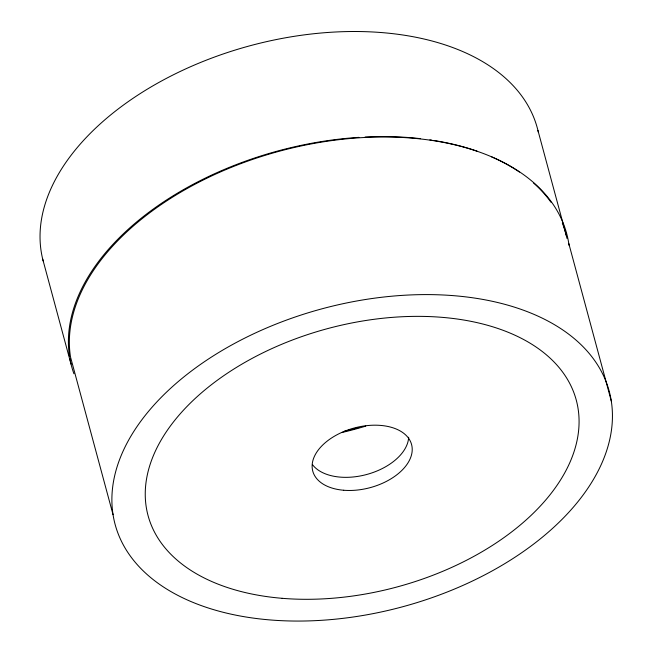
<?xml version="1.0" encoding="UTF-8"?>
<svg xmlns="http://www.w3.org/2000/svg" width="653" height="653" viewBox="0 0 653 653"><rect width="100%" height="100%" fill="white"/><g stroke="black" fill="none" stroke-linecap="round" stroke-linejoin="round"><path stroke-width="0.98" d="M568.755 243.381L611.281 400.999A255.862 154.337 -15.1 0 1 258.457 618.766A255.862 154.337 -15.1 0 1 216.755 353.722A255.862 154.337 -15.1 0 1 611.281 400.999M537.941 130.437L566.29 235.513M113.051 514.662L70.516 357.044A255.862 154.337 -15.1 0 1 297.139 146.835A255.862 154.337 -15.1 0 1 569.041 245.316M42.682 259.045L71.03 364.121M358.921 427.454A221.751 133.759 -15.1 0 1 344.262 431.323M562.323 223.032A255.862 154.337 -15.1 0 1 566.935 238.369M73.928 373.761A255.862 154.337 -15.1 0 1 69.83 358.366M69.512 356.424A255.862 154.337 -15.1 0 1 358.93 137.359M365.076 137.016A255.862 154.337 -15.1 0 1 420.491 138.656M429.862 139.873A255.862 154.337 -15.1 0 1 431.927 140.183M433.976 140.501A255.862 154.337 -15.1 0 1 477.139 151.202M491.611 156.851A255.862 154.337 -15.1 0 1 519.453 172.057M533.542 182.995A255.862 154.337 -15.1 0 1 550.952 202.234M43.171 260.98A255.862 154.337 -15.1 0 1 253.952 44.714A255.862 154.337 -15.1 0 1 538.374 132.339M408.656 437.249A51.171 30.871 -15.1 0 1 368.031 474.119A51.171 30.871 -15.1 0 1 312.665 464.887M365.753 426.115A221.751 133.759 -15.1 0 1 342.278 432.425M282.12 598.311A221.751 133.759 -15.1 0 0 576.779 402.101A221.751 133.759 -15.1 0 0 227.595 373.083A221.751 133.759 -15.1 0 0 282.12 598.311M343.69 490.248A51.171 30.871 -15.1 0 0 411.692 444.971A51.171 30.871 -15.1 0 0 331.112 438.277A51.171 30.871 -15.1 0 0 343.69 490.248"/></g></svg>
